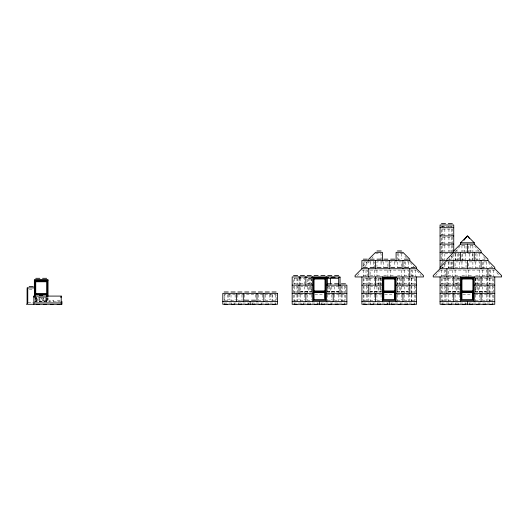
<?xml version="1.0" encoding="UTF-8"?>
<svg xmlns="http://www.w3.org/2000/svg" width="528" height="528" viewBox="0 0 528 528"><rect width="100%" height="100%" fill="white"/><g stroke="black" fill="none" stroke-linecap="round" stroke-linejoin="round"><path stroke-width="0.4" stroke-dasharray="2.64 1.98" d="M357.436 275.702L359.918 272.593M364.769 266.878L368.749 261.901M372.101 258.047L373.098 256.806M435.587 275.702L439.567 270.732M441.434 268.739L446.899 261.901L452.371 261.901L452.371 268.739M448.272 260.535L451.75 256.186M455.605 251.711L460.574 245.494L466.046 245.494L466.046 252.331M363.046 266.231L368.174 261.103M441.434 226.347L445.533 226.347M448.272 226.347L452.371 226.347M441.434 226.439L452.371 226.439M441.434 234.551L445.533 234.551M448.272 234.551L452.371 234.551M441.434 242.761L445.533 242.761M448.272 242.761L452.371 242.761M441.434 250.965L445.533 250.965M448.272 250.965L452.371 250.965M455.103 250.965L459.208 250.965M461.941 250.965L466.046 250.965M468.778 250.965L472.883 250.965M475.616 250.965L479.721 250.965M375.586 253.697L381.058 253.697L381.058 259.776M402.937 253.697L397.465 253.697L397.465 259.017M452.371 253.697L441.434 253.697L441.434 259.017M453.737 253.697L459.208 253.697L459.208 260.535M481.087 253.697L475.616 253.697L475.616 259.017M397.465 259.169L401.564 259.169M441.434 259.169L445.533 259.169M448.873 259.169L452.371 259.169M455.103 259.169L459.208 259.169M461.941 259.169L466.046 259.169M468.778 259.169L472.883 259.169M475.616 259.169L479.721 259.169M482.453 259.169L485.958 259.169M409.774 261.901L404.303 261.901L404.303 266.462M444.556 261.901L441.434 261.901L441.434 264.944M441.5 267.373L445.533 267.373M448.272 267.373L452.371 267.373M455.103 267.373L459.208 267.373M461.941 267.373L466.046 267.373M468.778 267.373L472.883 267.373M475.616 267.373L479.721 267.373M482.453 267.373L486.559 267.373M489.291 267.373L493.396 267.373M361.911 270.105L367.382 270.105L367.382 276.184M416.605 270.105L411.14 270.105L411.14 276.184M440.062 270.105L445.533 270.105L445.533 276.184M494.762 270.105L489.291 270.105L489.291 276.184M363.277 275.576L367.382 275.576M370.115 275.576L374.22 275.576M376.952 275.576L381.058 275.576M383.79 275.576L387.889 275.576M390.628 275.576L394.726 275.576M397.465 275.576L401.564 275.576M404.303 275.576L408.401 275.576M411.14 275.576L415.239 275.576M441.434 275.576L445.533 275.576M448.272 275.576L452.371 275.576M455.103 275.576L459.208 275.576M461.941 275.576L466.046 275.576M468.778 275.576L472.883 275.576M475.616 275.576L479.721 275.576M482.453 275.576L486.559 275.576M489.291 275.576L493.396 275.576M310.972 278.315L307.217 278.315L307.217 284.387M381.52 278.315L363.277 278.315L363.277 284.387M396.997 278.315L415.239 278.315L415.239 284.387M459.677 278.315L441.434 278.315L441.434 284.387M475.154 278.315L493.396 278.315L493.396 284.387M293.542 283.78L297.647 283.78M300.379 283.78L304.484 283.78M307.217 283.78L311.322 283.78M363.277 283.78L367.382 283.78M370.115 283.78L374.22 283.78M376.952 283.78L381.058 283.78M397.465 283.78L401.564 283.78M404.303 283.78L408.401 283.78M411.14 283.78L415.239 283.78M441.434 283.78L445.533 283.78M448.272 283.78L452.371 283.78M455.103 283.78L459.208 283.78M475.616 283.78L479.721 283.78M482.453 283.78L486.559 283.78M489.291 283.78L493.396 283.78M300.379 286.519L311.322 286.519L311.322 292.598M338.666 286.519L327.73 286.519L327.73 292.598M370.115 286.519L381.058 286.519L381.058 292.598M408.401 286.519L397.465 286.519L397.465 292.598M448.272 286.519L459.208 286.519M486.559 286.519L475.616 286.519L475.616 292.598M29.284 289.252L33.845 289.252M300.379 291.304L308.583 291.304L308.583 278.315M338.666 291.304L330.462 291.304L330.462 286.433M370.115 291.304L378.319 291.304L378.319 278.315M408.401 291.304L400.198 291.304L400.198 278.315M448.272 291.304L456.476 291.304L456.476 278.315M486.559 291.304L478.355 291.304L478.355 278.315M300.379 291.865L311.784 291.865M327.261 291.865L338.666 291.865M370.115 291.865L381.52 291.865M396.997 291.865L408.401 291.865M448.272 291.865L459.677 291.865M475.154 291.865L486.559 291.865M293.542 291.984L297.647 291.984M300.379 291.984L311.784 291.984M327.261 291.984L339.352 291.984M341.405 291.984L345.503 291.984M363.277 291.984L367.382 291.984M369.428 291.984L381.876 291.984M396.997 291.984L409.088 291.984M411.14 291.984L415.239 291.984M441.434 291.984L445.533 291.984M448.272 291.984L459.677 291.984M475.154 291.984L487.238 291.984M489.291 291.984L493.396 291.984M311.692 294.723L293.542 294.723L293.542 300.043M314.985 294.723L324.06 294.723M327.327 294.723L345.503 294.723L345.503 300.043M381.454 294.723L363.277 294.723L363.277 300.043M384.721 294.723L393.796 294.723M397.096 294.723L415.239 294.723L415.239 300.043M459.578 294.723L441.434 294.723L441.434 300.043M462.878 294.723L471.953 294.723M475.22 294.723L493.396 294.723L493.396 300.043M35.554 300.194L40.075 300.194M42.808 300.194L46.913 300.194M59.987 300.194L56.483 300.194L56.483 301.561M224.169 300.194L228.274 300.194M231.007 300.194L235.112 300.194M237.844 300.194L241.949 300.194M258.357 300.194L262.462 300.194M265.195 300.194L269.3 300.194M272.032 300.194L276.137 300.194M293.542 300.194L297.647 300.194M300.379 300.194L304.484 300.194M307.217 300.194L311.322 300.194M327.73 300.194L331.835 300.194M334.567 300.194L338.666 300.194M341.405 300.194L345.503 300.194M363.277 300.194L367.382 300.194M370.115 300.194L374.22 300.194M376.952 300.194L381.058 300.194M397.465 300.194L401.564 300.194M404.303 300.194L408.401 300.194M411.14 300.194L415.239 300.194M441.434 300.194L445.533 300.194M448.272 300.194L452.371 300.194M455.103 300.194L459.208 300.194M475.616 300.194L479.721 300.194M482.453 300.194L486.559 300.194M489.291 300.194L493.396 300.194M34.604 301.468L48.279 301.468M34.604 301.561L60.344 301.561M28.109 302.808L32.98 302.808M251.519 303.019L276.137 303.019M320.892 303.019L345.503 303.019M390.628 303.019L415.239 303.019M468.778 303.019L493.396 303.019M42.161 297.231L46.721 301.785M35.897 297.799L39.884 301.785M496.749 272.593L499.237 275.702M492.901 268.118L487.925 261.901L482.453 261.901L482.453 268.739M483.575 256.806L485.562 259.294M479.226 251.711L474.25 245.494L468.778 245.494L468.778 252.331M417.107 270.732L421.087 275.702M410.269 262.522L413.747 266.878M404.923 256.186L406.415 258.047M41.026 297.455L44.504 301.805M46.662 297.508L46.669 301.297M493.39 270.105L493.39 276.943M493.396 292.598L493.396 286.519L489.291 286.519L489.291 292.598M492.71 278.315L492.71 285.146M492.71 286.519L492.71 293.357M492.71 294.723L492.71 301.561M492.71 303.019L492.71 304.385M490.664 270.105L490.664 276.943M489.977 278.315L489.977 284.387M489.977 286.519L489.977 293.357M489.977 294.723L489.977 301.561M489.291 278.315L489.291 284.387M489.291 294.723L489.291 301.561M487.925 277.768L487.925 284.638M487.925 294.175L487.925 301.561M487.238 277.629L487.238 284.81M486.552 261.901L486.552 268.739M486.559 276.943L486.559 270.105L448.272 270.105L448.272 276.943M486.559 278.315L486.559 292.598M486.559 294.723L486.559 301.561M485.872 303.019L485.872 304.385M483.826 261.901L483.826 268.739M482.453 270.105L482.453 276.943M482.453 278.315L482.453 284.387M482.453 286.519L482.453 293.357M482.453 294.723L482.453 300.043M479.714 253.697L479.714 260.535M479.721 267.98L479.721 261.901L468.778 261.901L468.778 267.98M479.721 270.105L479.721 276.943M479.721 278.315L479.721 284.387M479.721 286.519L479.721 293.357M479.721 294.723L479.721 300.043M479.035 303.019L479.035 304.385M477.668 277.629L477.668 291.984M476.989 253.697L476.989 260.535M475.959 277.629L475.959 291.984M475.616 261.901L475.616 268.739M475.616 278.315L475.616 284.387M475.616 294.723L475.616 301.561M475.279 278.315L475.279 291.304M472.877 245.494L472.877 252.331M472.883 260.535L472.883 253.697L461.941 253.697L461.941 260.535M472.883 261.901L472.883 267.98M472.197 253.697L472.197 260.535M472.197 303.019L472.197 304.385M470.151 245.494L470.151 252.331M469.465 253.697L469.465 260.535M469.465 303.019L469.465 304.385M468.778 270.105L468.778 276.943M466.046 267.98L466.046 261.901L455.103 261.901L455.103 267.98M466.046 270.105L466.046 276.943M466.046 304.293L466.046 303.019L441.434 303.019L441.434 304.293M465.359 253.697L465.359 260.535M465.359 303.019L465.359 304.385M464.673 245.494L464.673 252.331M462.627 253.697L462.627 260.535M461.947 245.494L461.947 252.331M461.941 261.901L461.941 268.739M459.208 261.901L459.208 267.98M459.208 278.315L459.208 292.598M459.208 294.723L459.208 300.043M458.522 253.697L458.522 260.535M458.522 303.019L458.522 304.385M458.443 277.629L458.443 291.984M457.835 253.697L457.835 260.535M457.156 277.629L457.156 291.984M455.789 253.697L455.789 260.535M455.789 303.019L455.789 304.385M455.11 253.697L455.11 260.535M455.103 270.105L455.103 276.943M455.103 278.315L455.103 284.387M455.103 286.519L455.103 293.357M455.103 294.723L455.103 300.043M453.737 253.975L453.737 259.717M452.371 235.924L452.371 229.086L441.434 229.086L441.434 235.924M452.371 244.127L452.371 237.29L441.434 237.29L441.434 244.127M452.371 252.331L452.371 245.494L441.434 245.494L441.434 252.331M452.371 255.215L452.371 260.535M452.371 270.105L452.371 276.943M452.371 278.315L452.371 284.387M452.371 286.519L452.371 293.357M452.371 294.723L452.371 300.043M451.684 226.439L451.684 227.806M451.684 229.086L451.684 235.924M451.684 237.29L451.684 244.127M451.684 245.494L451.684 252.331M451.684 255.974L451.684 260.535M451.684 261.901L451.684 268.739M451.684 303.019L451.684 304.385M450.998 261.901L450.998 268.739M448.952 229.086L448.952 235.924M448.952 237.29L448.952 244.127M448.952 245.494L448.952 251.572M448.952 261.901L448.952 267.98M448.952 303.019L448.952 304.385M448.272 261.901L448.272 267.98M448.272 278.315L448.272 292.598M448.272 294.723L448.272 301.561M447.586 277.629L447.586 284.81M446.899 277.768L446.899 284.638M446.899 294.175L446.899 301.561M445.533 278.315L445.533 284.387M445.533 292.598L445.533 286.519L441.434 286.519L441.434 292.598M445.533 294.723L445.533 301.561M444.847 226.439L444.847 227.806M444.853 229.086L444.853 235.924M444.853 237.29L444.853 244.127M444.853 245.494L444.853 251.572M444.853 253.697L444.853 260.535M444.853 264.185L444.853 267.98M444.853 278.315L444.853 285.146M444.853 286.519L444.853 293.357M444.853 294.723L444.853 301.561M444.16 270.105L444.16 276.943M442.114 226.439L442.114 227.806M442.114 229.086L442.114 235.158M442.114 237.29L442.114 244.127M442.114 245.494L442.114 252.331M442.114 253.697L442.114 260.535M442.114 261.901L442.114 264.185M442.114 267.221L442.114 268.739M442.114 278.315L442.114 284.387M442.114 286.519L442.114 293.357M442.114 294.723L442.114 301.561M442.114 303.019L442.114 304.385M441.434 270.105L441.434 276.943M415.239 270.105L415.239 276.943M415.239 292.598L415.239 286.519L411.14 286.519L411.14 292.598M414.559 278.315L414.559 285.146M414.559 286.519L414.559 293.357M414.559 294.723L414.559 301.561M414.559 303.019L414.559 304.385M412.513 270.105L412.513 276.943M411.82 278.315L411.82 284.387M411.82 286.519L411.82 293.357M411.82 294.723L411.82 301.561M411.14 278.315L411.14 284.387M411.14 294.723L411.14 301.561M409.774 277.768L409.774 284.638M409.774 294.175L409.774 301.561M409.088 277.629L409.088 284.81M408.401 261.901L408.401 267.98M408.401 276.184L408.401 270.105L370.115 270.105L370.115 276.184M408.401 278.315L408.401 292.598M408.401 294.723L408.401 301.561M407.722 303.019L407.722 304.385M405.676 261.901L405.676 267.98M404.303 270.105L404.303 276.184M404.303 278.315L404.303 284.387M404.303 286.519L404.303 293.357M404.303 294.723L404.303 300.043M401.564 253.697L401.564 259.017M401.564 266.462L401.564 261.901L390.628 261.901L390.628 266.462M401.564 270.105L401.564 276.943M401.564 278.315L401.564 284.387M401.564 286.519L401.564 293.357M401.564 294.723L401.564 300.043M400.884 303.019L400.884 304.385M399.518 277.629L399.518 291.984M398.838 253.697L398.838 260.535M397.808 277.629L397.808 291.984M397.465 261.901L397.465 267.98M397.465 278.315L397.465 284.387M397.465 294.723L397.465 301.561M394.726 261.901L394.726 266.462M394.046 303.019L394.046 304.385M391.314 303.019L391.314 304.385M390.628 270.105L390.628 276.943M387.889 266.462L387.889 261.901L376.952 261.901L376.952 266.462M387.889 270.105L387.889 276.943M387.889 304.293L387.889 303.019L363.277 303.019L363.277 304.293M387.209 303.019L387.209 304.385M383.79 261.901L383.79 267.98M381.058 261.901L381.058 266.462M381.058 278.315L381.058 284.387M381.058 294.723L381.058 300.043M380.972 278.315L380.972 291.304M380.371 303.019L380.371 304.385M380.285 277.629L380.285 291.984M379.005 277.629L379.005 291.984M377.639 303.019L377.639 304.385M376.952 270.105L376.952 276.943M376.952 278.315L376.952 284.387M376.952 286.519L376.952 293.357M376.952 294.723L376.952 300.043M374.22 267.98L374.22 261.901L363.277 261.901L363.277 267.98M374.22 270.105L374.22 276.184M374.22 278.315L374.22 284.387M374.22 286.519L374.22 293.357M374.22 294.723L374.22 300.043M373.534 261.901L373.534 267.98M373.534 303.019L373.534 304.385M370.801 261.901L370.801 266.462M370.801 303.019L370.801 304.385M370.115 278.315L370.115 292.598M370.115 294.723L370.115 301.561M369.428 277.629L369.428 284.81M368.749 277.768L368.749 284.638M368.749 294.175L368.749 301.561M367.382 278.315L367.382 284.387M367.382 292.598L367.382 286.519L363.277 286.519L363.277 292.598M367.382 294.723L367.382 301.561M366.696 261.901L366.696 266.462M366.696 278.315L366.696 285.146M366.696 286.519L366.696 293.357M366.696 294.723L366.696 301.561M366.01 270.105L366.01 276.943M363.964 261.901L363.964 266.462M363.964 278.315L363.964 284.387M363.964 286.519L363.964 293.357M363.964 294.723L363.964 301.561M363.964 303.019L363.964 304.385M363.284 270.105L363.284 276.943M345.503 292.598L345.503 286.519L341.405 286.519L341.405 292.598M344.824 286.519L344.824 293.357M344.824 294.723L344.824 301.561M344.824 303.019L344.824 304.385M342.085 286.519L342.085 292.598M342.085 294.723L342.085 301.561M341.405 294.723L341.405 301.561M340.039 294.175L340.039 299.917M338.666 286.288L338.666 292.598M338.666 294.723L338.666 301.561M337.986 303.019L337.986 304.385M334.567 286.519L334.567 292.598M334.567 294.723L334.567 300.043M331.835 286.519L331.835 293.357M331.835 294.723L331.835 300.043M331.148 303.019L331.148 304.385M329.782 286.4L329.782 291.984M328.073 286.4L328.073 291.984M327.73 294.723L327.73 301.561M327.386 286.433L327.386 291.304M324.311 303.019L324.311 304.385M321.578 303.019L321.578 304.385M318.16 304.293L318.16 303.019L293.542 303.019L293.542 304.293M317.473 303.019L317.473 304.385M311.322 278.315L311.322 284.387M311.322 294.723L311.322 300.043M311.236 278.315L311.236 291.304M310.636 303.019L310.636 304.385M310.55 277.629L310.55 291.984M309.269 277.629L309.269 291.984M307.903 303.019L307.903 304.385M307.217 286.519L307.217 293.357M307.217 294.723L307.217 300.043M304.484 284.387L304.484 278.315L293.542 278.315L293.542 284.387M304.484 286.519L304.484 293.357M304.484 294.723L304.484 300.043M303.798 303.019L303.798 304.385M301.066 303.019L301.066 304.385M300.379 278.315L300.379 292.598M300.379 294.723L300.379 301.561M299.693 277.629L299.693 284.81M299.013 278.586L299.013 284.638M299.013 294.175L299.013 299.917M297.647 278.315L297.647 284.387M297.647 292.598L297.647 286.519L293.542 286.519L293.542 292.598M297.647 294.723L297.647 301.561M296.96 278.315L296.96 285.146M296.96 286.519L296.96 293.357M296.96 294.723L296.96 301.561M294.228 278.315L294.228 284.387M294.228 286.519L294.228 293.357M294.228 294.723L294.228 301.561M294.228 303.019L294.228 304.385M276.137 300.043L276.137 294.723L224.169 294.723L224.169 300.043M275.451 294.723L275.451 301.561M275.451 303.019L275.451 304.385M272.719 294.723L272.719 300.043M272.032 294.723L272.032 301.561M270.666 294.175L270.666 299.917M269.3 294.723L269.3 300.043M268.613 303.019L268.613 304.385M265.195 294.723L265.195 300.043M262.462 294.723L262.462 300.043M261.776 303.019L261.776 304.385M258.357 294.723L258.357 300.043M255.625 294.723L255.625 299.277M254.938 303.019L254.938 304.385M252.206 303.019L252.206 304.385M248.787 304.293L248.787 303.019L224.169 303.019L224.169 304.293M248.101 303.019L248.101 304.385M244.682 294.723L244.682 300.802M241.949 294.723L241.949 301.561M241.263 303.019L241.263 304.385M238.531 303.019L238.531 304.385M237.844 294.723L237.844 300.043M235.112 294.723L235.112 300.043M234.425 303.019L234.425 304.385M231.693 303.019L231.693 304.385M231.007 294.723L231.007 301.561M229.64 294.175L229.64 299.917M228.274 294.723L228.274 300.043M227.588 294.723L227.588 301.561M224.855 294.723L224.855 300.043M224.855 303.019L224.855 304.385M53.75 301.561L53.75 300.194L49.645 300.194L49.645 301.561M48.035 297.739L48.035 301.884M47.863 297.733L47.863 301.831M47.355 297.634L47.355 301.66M46.913 301.561L46.913 300.102L42.808 300.102L42.808 301.561M46.669 295.984L46.669 302.293M46.497 301.257L46.497 297.455L35.554 297.455L35.554 301.561M45.811 297.455L45.811 301.257M43.078 297.455L43.078 301.257M41.026 296.908L41.026 301.831M40.075 301.561L40.075 300.102L35.97 300.102L35.97 301.561M39.659 297.455L39.659 301.561M38.973 297.455L38.973 301.257M36.927 297.455L36.927 301.257M36.241 297.455L36.241 301.257M35.726 297.33L35.726 301.435M35.046 297.634L35.046 301.66"/><path stroke-width="0.79" d="M60.911 297.607L61.215 296.089L33.865 296.089L33.865 304.293M463.934 240.273L467.412 235.924L474.25 242.761L474.25 244.127L481.087 250.965L481.087 252.331L487.925 259.169L487.925 260.535L494.762 267.373L494.762 268.739L501.6 275.576L501.6 276.943L433.224 276.943L433.224 275.576L440.062 268.739L494.762 268.739M34.604 296.426L34.604 287.885L27.086 287.885L27.766 288.229L27.766 302.927L26.4 304.293L61.954 304.293L61.954 301.561M361.911 268.739L355.073 275.576L355.073 276.943L423.443 276.943L423.443 275.576L416.605 268.739L361.911 268.739L361.911 260.535L409.774 260.535L416.605 267.373L416.605 268.739M453.737 250.965L460.574 244.127L460.574 242.761L467.412 235.924L469.405 238.405M440.062 267.373L446.899 260.535L446.899 259.169L453.737 252.331L453.737 224.981L440.062 224.981L440.062 268.739M441.434 223.615L445.533 223.615M448.272 223.615L452.371 223.615M440.062 227.713L453.737 227.713M440.062 235.924L453.737 235.924M460.574 242.761L474.25 242.761M440.062 244.127L453.737 244.127M460.574 244.127L474.25 244.127M376.952 250.965L381.058 250.965M397.465 250.965L401.564 250.965M440.062 252.331L481.087 252.331M363.277 259.169L367.382 259.169M370.115 259.169L374.22 259.169M376.952 259.169L381.058 259.169M383.79 259.169L387.889 259.169M390.628 259.169L394.726 259.169M404.303 259.169L408.401 259.169M440.062 260.535L487.925 260.535M363.277 267.373L367.382 267.373M370.115 267.373L374.22 267.373M376.952 267.373L381.058 267.373M383.79 267.373L387.889 267.373M390.628 267.373L394.726 267.373M397.465 267.373L401.564 267.373M404.303 267.373L408.401 267.373M411.14 267.373L415.239 267.373M293.542 275.576L297.647 275.576M300.379 275.576L304.484 275.576M307.217 275.576L311.322 275.576M314.054 275.576L318.16 275.576M320.892 275.576L324.997 275.576M327.73 275.576L331.835 275.576M334.567 275.576L338.666 275.576M300.656 277.286L299.013 277.286L299.013 276.943M304.755 277.286L307.217 277.286M311.322 277.286L314.602 277.286M317.882 277.286L321.163 277.286M325.268 277.286L328.548 277.286M331.01 277.286L335.115 277.286M338.395 277.286L340.039 277.286M312.688 277.49L326.363 277.49M382.424 277.49L396.099 277.49M460.574 277.49L474.25 277.49M35.726 278.315L39.831 278.315M42.563 278.315L46.669 278.315M325.637 278.315L338.666 278.315L338.666 285.49M314.054 279.028L324.997 279.028M383.79 279.028L394.726 279.028M461.941 279.035L472.883 279.028M34.36 280.223L48.035 280.223M35.726 281.114L46.669 281.114M327.73 283.78L331.835 283.78M334.567 283.78L338.666 283.78M341.405 283.78L345.503 283.78M292.175 285.146L312.688 285.146M326.363 285.146L346.876 285.146L346.876 304.293L292.175 304.293L292.175 276.943L340.039 276.943L340.039 293.357M361.911 285.146L382.424 285.146M396.099 285.146L416.605 285.146M440.062 285.146L460.574 285.146M474.25 285.146L494.762 285.146M29.132 286.519L33.238 286.519M27.766 288.565L27.086 288.565L27.086 302.927L27.766 302.927M314.054 290.941L324.997 290.941M383.79 290.941L394.726 290.941M461.941 290.948L472.883 290.948M314.054 291.489L324.997 291.489M383.79 291.489L394.726 291.489M461.941 291.489L472.883 291.489M224.169 291.984L228.274 291.984M231.007 291.984L235.112 291.984M237.844 291.984L241.949 291.984M244.682 291.984L248.787 291.984M251.519 291.984L255.625 291.984M258.357 291.984L262.462 291.984M265.195 291.984L269.3 291.984M272.032 291.984L276.137 291.984M324.997 292.486L314.054 292.486L324.984 292.499L324.997 298.564M394.726 292.486L383.79 292.486L394.72 292.499L394.726 298.564M472.883 292.486L461.941 292.486L472.87 292.499L472.883 298.564M292.175 293.357L312.688 293.357M326.363 293.357L346.876 293.357M361.911 293.357L382.424 293.357M396.099 293.357L416.605 293.357M440.062 293.357L460.574 293.357M474.25 293.357L494.762 293.357M35.726 293.674L46.669 293.674M35.726 294.221L46.669 294.221M35.554 294.723L39.659 294.723M42.392 294.723L46.497 294.723M39.633 295.225L42.761 295.225M314.054 299.508L324.997 299.561L324.997 278.375L314.054 278.375L314.054 299.561M394.726 299.508L383.79 299.561L383.79 278.375L394.726 278.375L394.726 299.561M472.883 299.508L461.941 299.561L461.941 278.375L472.883 278.375L472.883 299.561M244.682 300.194L248.787 300.194M251.519 300.194L255.625 300.194M222.803 301.561L277.504 301.561M292.175 301.561L346.876 301.561M361.911 301.561L416.605 301.561M440.062 301.561L494.762 301.561M33.865 302.927L61.215 302.927M36.241 304.385L39.389 304.385M43.494 304.385L46.226 304.385M50.332 304.385L53.064 304.385M57.169 304.385L59.902 304.385M224.855 304.385L227.588 304.385M231.693 304.385L234.425 304.385M238.531 304.385L241.263 304.385M245.368 304.385L248.101 304.385M252.206 304.385L254.938 304.385M259.043 304.385L261.776 304.385M265.881 304.385L268.613 304.385M272.719 304.385L275.451 304.385M294.228 304.385L296.96 304.385M301.066 304.385L303.798 304.385M307.903 304.385L310.636 304.385M314.741 304.385L317.473 304.385M321.578 304.385L324.311 304.385M328.416 304.385L331.148 304.385M335.254 304.385L337.986 304.385M342.091 304.385L344.824 304.385M363.964 304.385L366.696 304.385M370.801 304.385L373.534 304.385M377.639 304.385L380.371 304.385M384.476 304.385L387.209 304.385M391.314 304.385L394.046 304.385M398.145 304.385L400.884 304.385M404.983 304.385L407.722 304.385M411.82 304.385L414.559 304.385M442.114 304.385L444.847 304.385M448.952 304.385L451.684 304.385M455.789 304.385L458.522 304.385M462.627 304.385L465.359 304.385M469.465 304.385L472.197 304.385M476.302 304.385L479.035 304.385M483.14 304.385L485.872 304.385M489.977 304.385L492.71 304.385M39.633 295.225L42.755 295.231M33.865 296.089L34.168 297.607M494.762 276.943L494.762 304.293L440.062 304.293L440.062 276.943M487.925 268.739L487.925 276.943M487.925 285.146L487.925 293.357M481.087 260.535L481.087 268.739M481.087 276.943L481.087 285.146M481.087 293.357L481.087 301.561M474.25 252.331L474.25 260.535M474.25 276.943L474.25 301.561M467.412 244.127L467.412 252.331M467.412 260.535L467.412 268.739M467.412 301.561L467.412 304.293M460.574 252.331L460.574 260.535M460.574 276.943L460.574 301.561M453.737 260.535L453.737 268.739M453.737 276.943L453.737 285.146M453.737 293.357L453.737 301.561M446.899 268.739L446.899 276.943M446.899 285.146L446.899 293.357M416.605 276.943L416.605 304.293L361.911 304.293L361.911 276.943M409.774 260.535L409.774 259.169L402.937 252.331L396.099 252.331L396.099 260.535M409.774 268.739L409.774 276.943M409.774 285.146L409.774 293.357M402.937 260.535L402.937 268.739M402.937 276.943L402.937 285.146M402.937 293.357L402.937 301.561M396.099 276.943L396.099 301.561M389.261 260.535L389.261 268.739M389.261 301.561L389.261 304.293M382.424 260.535L382.424 252.331L375.586 252.331L368.749 259.169L368.749 260.535M382.424 276.943L382.424 301.561M375.586 260.535L375.586 268.739M375.586 276.943L375.586 285.146M375.586 293.357L375.586 301.561M368.749 268.739L368.749 276.943M368.749 285.146L368.749 293.357M333.201 293.357L333.201 301.561M330.462 278.315L330.462 283.998M327.386 278.315L327.386 285.622M326.363 276.976L326.363 301.561M319.526 301.561L319.526 304.293M312.688 276.943L312.688 301.561M305.851 276.943L305.851 285.146M305.851 293.357L305.851 301.561M299.013 285.146L299.013 293.357M263.828 293.357L263.828 301.561M256.991 293.357L256.991 301.561M250.153 301.561L250.153 304.293M243.316 293.357L243.316 301.561M236.478 293.357L236.478 301.561M61.215 296.089L61.215 304.293M48.035 296.274L48.035 279.715L34.36 279.715L34.36 288.248M47.355 296.835L47.355 280.738L35.046 280.738L35.046 296.835M46.669 296.512L46.669 281.761L35.726 281.761L35.726 294.868M325.677 277.999L313.368 277.999L313.368 300.538L325.677 300.538L325.677 277.999M395.413 277.999L383.104 277.999L383.104 300.538L395.413 300.538L395.413 277.999M473.57 277.999L461.261 277.999L461.261 300.538L473.57 300.538L473.57 277.999M277.504 293.357L222.803 293.357L222.803 304.293L277.504 304.293L277.504 293.357"/></g></svg>
